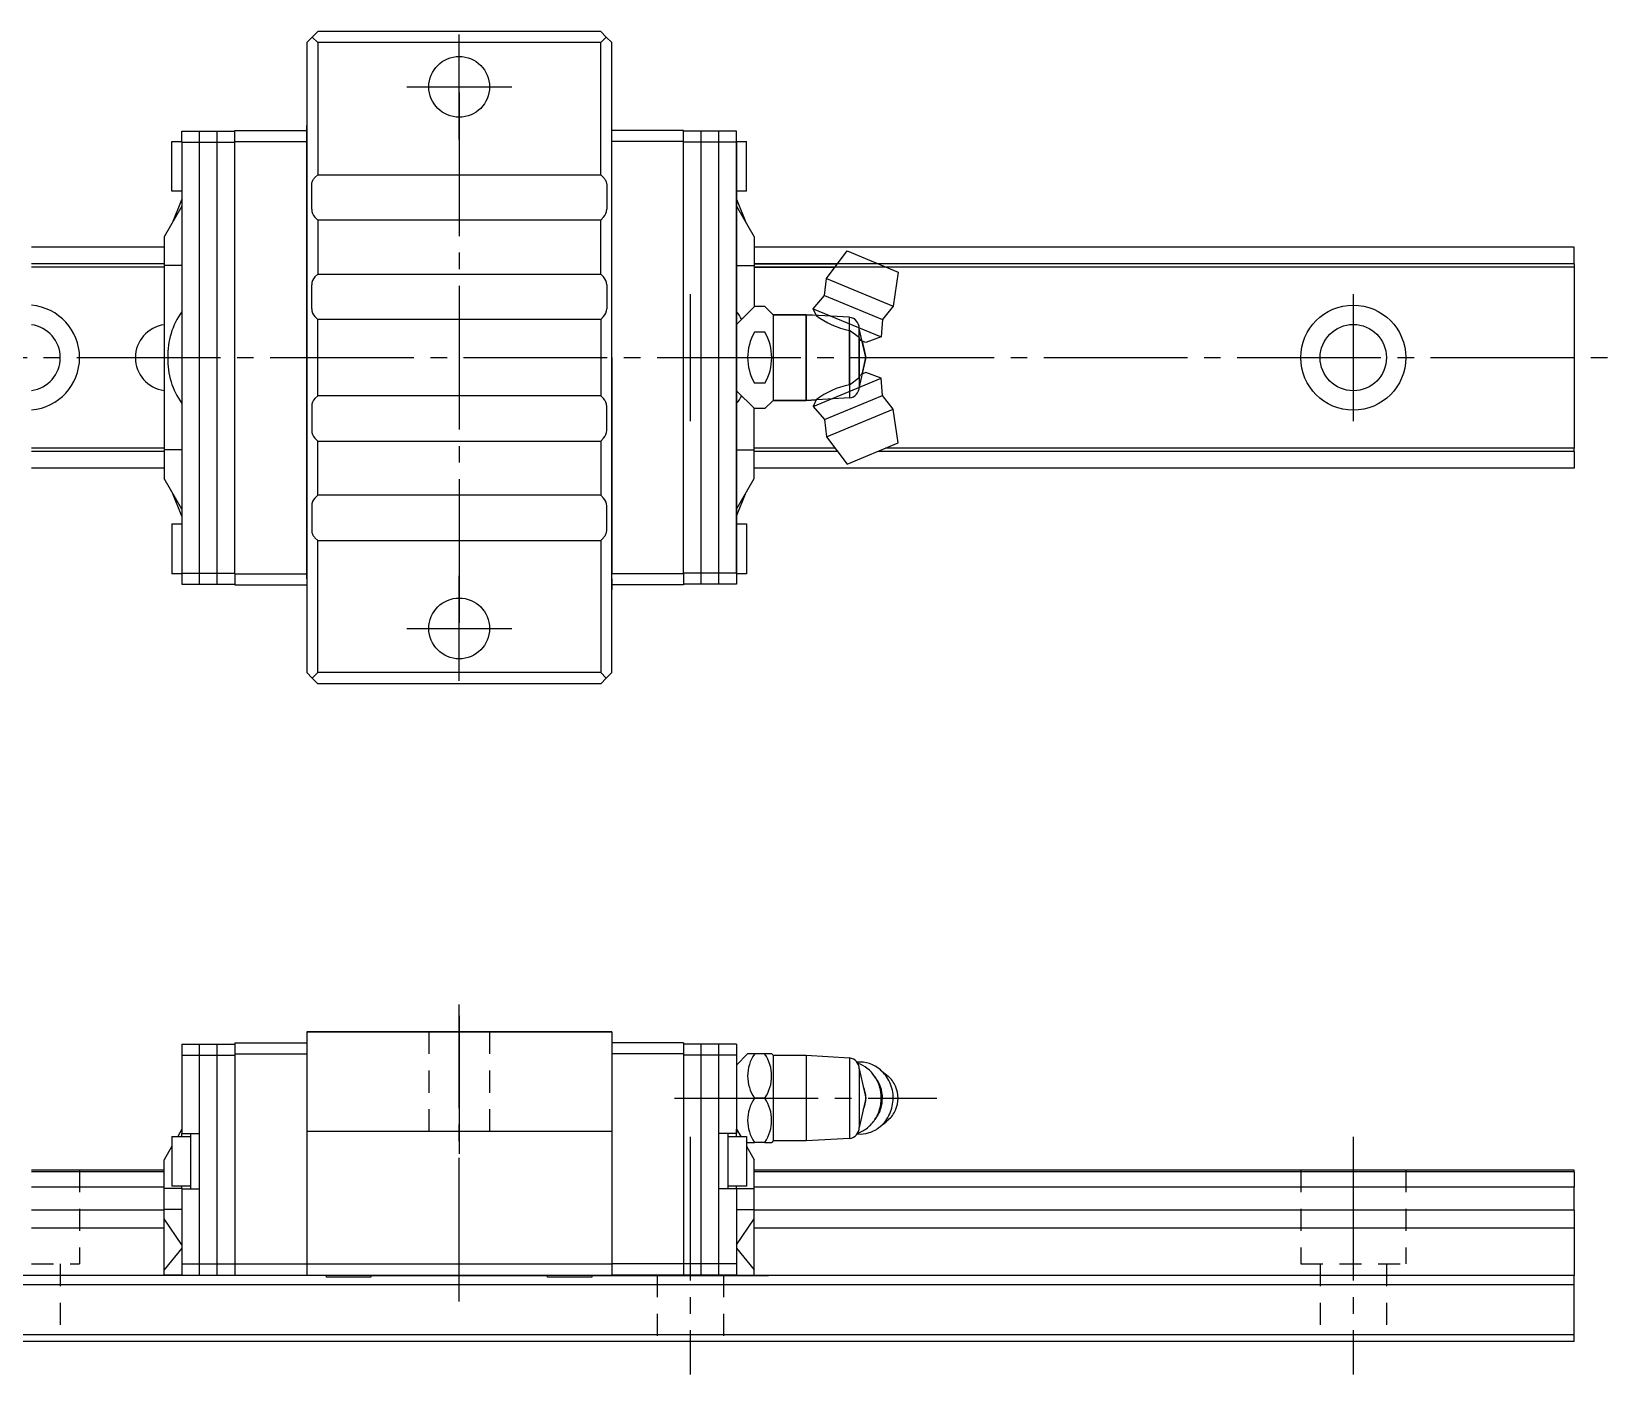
# Model space of a CAD drawing. Extents: x -31 to 271, y 684 to 827.
# Drawn here: x 128.1 to 270.7, y 705.5 to 827 of the extents above; entities that cross this region are included whole.
import ezdxf

# ---------------------------------------------------------------- set-up
doc = ezdxf.new("R2010")
doc.units = 0
doc.linetypes.add('CENTER', pattern=[17.5, 13, -1.5, 1.5, -1.5])
doc.linetypes.add('DASHED', pattern=[3.5, 2, -1.5])
doc.layers.get('0').update_dxf_attribs({"linetype": 'CONTINUOUS'})
doc.layers.add('CENTER', color=1, linetype='CENTER')

msp = doc.modelspace()

# ---------------------------------------------------------------- linework, layer by layer
at = {"color": 7, "linetype": 'CONTINUOUS'}
for p, q in [((153.02, 826.02), (153.52, 826.52)), ((153.02, 826.02), (153.02, 769.02)), ((153.52, 826.52), (154.02, 827.02)), ((153.52, 826.52), (154.02, 826.02)), ((179.62, 827.02), (154.02, 827.02)), ((154.02, 826.02), (154.02, 814.07)), ((179.62, 826.02), (154.02, 826.02)), ((179.62, 827.02), (180.12, 826.52)), ((179.62, 826.02), (180.12, 826.52)), ((179.62, 814.07), (179.62, 826.02)), ((180.12, 826.52), (180.62, 826.02)), ((180.62, 769.02), (180.62, 826.02)), ((153.02, 817.52), (153.02, 818.52)), ((180.62, 817.52), (180.62, 818.52)), ((141.72, 817.02), (141.72, 818.02)), ((141.72, 818.02), (146.52, 818.02)), ((143.32, 777.02), (143.32, 818.02)), ((144.92, 777.02), (144.92, 818.02)), ((146.52, 818.07), (153.02, 818.07)), ((146.52, 817.07), (146.52, 818.07)), ((153.02, 818.12), (153.02, 817.07)), ((153.02, 777.52), (153.02, 817.52)), ((180.62, 817.07), (180.62, 818.12)), ((187.12, 818.07), (180.62, 818.07)), ((180.62, 777.52), (180.62, 817.52)), ((187.12, 817.07), (187.12, 818.07)), ((191.92, 818.02), (187.12, 818.02)), ((191.92, 818.02), (187.12, 818.02)), ((188.72, 777.02), (188.72, 818.02)), ((190.32, 777.02), (190.32, 818.02)), ((191.92, 817.02), (191.92, 818.02)), ((191.92, 817.02), (191.92, 818.02)), ((140.82, 812.57), (140.82, 817.07)), ((140.82, 817.07), (141.72, 817.07)), ((141.72, 817.02), (141.72, 778.02)), ((141.72, 817.02), (146.52, 817.02)), ((146.52, 777.97), (146.52, 817.07)), ((146.52, 817.07), (153.02, 817.07)), ((153.02, 797.52), (153.02, 817.07)), ((153.02, 817.07), (153.02, 797.52)), ((187.12, 817.07), (180.62, 817.07)), ((180.62, 797.52), (180.62, 817.07)), ((180.62, 797.52), (180.62, 817.07)), ((187.12, 777.97), (187.12, 817.07)), ((191.92, 817.02), (187.12, 817.02)), ((191.92, 817.02), (187.12, 817.02)), ((191.92, 817.07), (192.82, 817.07)), ((191.92, 797.52), (191.92, 817.02)), ((191.92, 817.02), (191.92, 797.52)), ((192.82, 812.57), (192.82, 817.07)), ((153.47, 813.16), (153.48, 813.21)), ((153.47, 813.11), (153.47, 813.16)), ((153.47, 810.94), (153.47, 813.11)), ((153.48, 813.26), (153.49, 813.31)), ((153.48, 813.21), (153.48, 813.26)), ((153.49, 813.31), (153.5, 813.35)), ((153.5, 813.35), (153.51, 813.4)), ((153.51, 813.4), (153.53, 813.45)), ((153.53, 813.45), (153.55, 813.49)), ((153.55, 813.49), (153.57, 813.54)), ((153.57, 813.54), (153.59, 813.58)), ((153.59, 813.58), (153.61, 813.62)), ((153.61, 813.62), (153.64, 813.67)), ((153.64, 813.67), (153.67, 813.71)), ((153.67, 813.71), (153.7, 813.74)), ((153.7, 813.74), (153.73, 813.78)), ((153.73, 813.78), (153.76, 813.82)), ((153.76, 813.82), (154.02, 814.07)), ((154.02, 814.07), (179.62, 814.07)), ((179.62, 814.07), (179.88, 813.82)), ((179.88, 813.82), (179.91, 813.78)), ((179.91, 813.78), (179.94, 813.74)), ((179.94, 813.74), (179.97, 813.71)), ((179.97, 813.71), (180, 813.67)), ((180, 813.67), (180.03, 813.62)), ((180.03, 813.62), (180.05, 813.58)), ((180.05, 813.58), (180.07, 813.54)), ((180.07, 813.54), (180.09, 813.49)), ((180.09, 813.49), (180.11, 813.45)), ((180.11, 813.45), (180.13, 813.4)), ((180.13, 813.4), (180.14, 813.35)), ((180.14, 813.35), (180.15, 813.31)), ((180.15, 813.31), (180.16, 813.26)), ((180.16, 813.26), (180.17, 813.21)), ((180.17, 813.21), (180.17, 813.16)), ((180.17, 813.16), (180.17, 813.11)), ((180.17, 813.11), (180.17, 810.94)), ((141.72, 812.57), (140.82, 812.57)), ((141.72, 811.86), (140.84, 809.7)), ((192.82, 812.57), (191.92, 812.57)), ((191.92, 811.86), (192.8, 809.7)), ((191.92, 811.86), (192.8, 809.7)), ((141.72, 811.22), (140.12, 808.45)), ((154.02, 809.97), (153.76, 810.23)), ((154.02, 809.97), (154.02, 805.07)), ((179.62, 809.97), (154.02, 809.97)), ((179.88, 810.23), (179.62, 809.97)), ((179.62, 805.07), (179.62, 809.97)), ((191.92, 811.22), (193.52, 808.45)), ((191.92, 811.22), (193.52, 808.45)), ((140.12, 807.52), (128.12, 807.52)), ((140.12, 808.45), (140.12, 786.59)), ((193.52, 808.45), (193.52, 805.85)), ((193.52, 808.45), (193.52, 802.12)), ((267.72, 807.52), (193.52, 807.52)), ((200.06, 804.69), (201.91, 807.17)), ((201.91, 807.17), (206.53, 805.25)), ((267.72, 806.01), (267.72, 807.52)), ((140.12, 806.01), (128.12, 806.01)), ((140.12, 805.72), (128.12, 805.72)), ((141.72, 805.85), (140.12, 805.85)), ((191.92, 805.85), (193.52, 805.85)), ((191.92, 805.85), (193.52, 805.85)), ((267.72, 806.01), (193.52, 806.01)), ((193.52, 806.01), (201.04, 806.01)), ((193.52, 805.85), (193.52, 802.12)), ((267.72, 805.72), (193.52, 805.72)), ((193.52, 805.72), (200.83, 805.72)), ((267.72, 806.01), (267.72, 805.72)), ((267.72, 805.72), (267.72, 789.32)), ((153.76, 804.82), (154.02, 805.07)), ((154.02, 805.07), (179.62, 805.07)), ((179.62, 805.07), (179.88, 804.82)), ((199.88, 803.14), (200.06, 804.69)), ((200.06, 804.69), (206.08, 802.19)), ((206.53, 805.25), (206.08, 802.19)), ((153.47, 801.94), (153.47, 804.11)), ((180.17, 804.11), (180.17, 801.94)), ((198.84, 801.94), (199.88, 803.14)), ((199.88, 803.14), (205.12, 800.97)), ((191.92, 800.52), (193.54, 802.14)), ((194.48, 802.14), (193.54, 802.14)), ((194.48, 802.14), (195.22, 801.4)), ((198.84, 801.94), (205.01, 799.39)), ((199.11, 801.35), (198.84, 801.94)), ((206.08, 802.19), (205.12, 800.97)), ((154.02, 800.97), (153.76, 801.23)), ((179.62, 800.97), (154.02, 800.97)), ((154.02, 794.07), (154.02, 800.97)), ((179.88, 801.23), (179.62, 800.97)), ((179.62, 800.97), (179.62, 794.07)), ((198.22, 801.4), (195.22, 801.4)), ((195.22, 801.4), (195.22, 793.65)), ((195.22, 801.4), (198.22, 801.4)), ((198.22, 793.65), (198.22, 801.4)), ((202.14, 801.17), (198.22, 801.4)), ((198.22, 801.4), (198.22, 793.65)), ((198.22, 801.4), (199.11, 801.35)), ((199.11, 801.35), (199.11, 801.35)), ((199.11, 801.35), (199.11, 801.35)), ((202.14, 795.07), (202.14, 801.17)), ((203.02, 795.71), (203.02, 800.17)), ((203.62, 797.52), (203.02, 800.17)), ((205.12, 800.97), (205.01, 799.39)), ((154.02, 795.87), (154.02, 799.17)), ((179.62, 799.17), (179.62, 795.87)), ((194.48, 799.83), (193.54, 799.83)), ((202.14, 799.98), (202.14, 793.88)), ((203.02, 799.34), (202.14, 799.98)), ((203.02, 799.34), (203.02, 794.87)), ((203.14, 799.08), (203.02, 799.34)), ((203.62, 798.88), (203.14, 799.08)), ((203.28, 799.02), (203.62, 797.52)), ((205.01, 799.39), (203.62, 798.88)), ((140.12, 797.52), (140.45, 797.52)), ((153.02, 797.52), (153.02, 777.97)), ((153.02, 797.52), (153.02, 777.97)), ((180.62, 797.52), (180.62, 777.97)), ((180.62, 777.97), (180.62, 797.52)), ((191.92, 778.02), (191.92, 797.52)), ((191.92, 797.52), (191.92, 778.02)), ((191.92, 797.52), (191.92, 778.02)), ((203.62, 797.52), (203.02, 794.87)), ((203.28, 796.03), (203.62, 797.52)), ((202.14, 795.07), (203.02, 795.71)), ((203.02, 795.71), (203.14, 795.97)), ((203.62, 796.17), (203.14, 795.97)), ((205.01, 795.66), (203.62, 796.17)), ((193.54, 792.91), (191.92, 794.52)), ((194.48, 795.22), (193.54, 795.22)), ((198.84, 793.11), (205.01, 795.66)), ((205.12, 794.08), (205.01, 795.66)), ((153.47, 793.11), (153.47, 790.94)), ((154.02, 794.07), (153.76, 793.82)), ((179.62, 794.07), (154.02, 794.07)), ((179.88, 793.82), (179.62, 794.07)), ((180.17, 790.94), (180.17, 793.11)), ((193.52, 789.19), (193.52, 792.92)), ((193.52, 789.19), (193.52, 792.92)), ((193.52, 786.59), (193.52, 792.92)), ((194.48, 792.91), (193.54, 792.91)), ((195.22, 793.65), (194.48, 792.91)), ((195.22, 793.65), (198.22, 793.65)), ((198.22, 793.65), (195.22, 793.65)), ((202.14, 793.88), (198.22, 793.65)), ((198.22, 793.65), (199.11, 793.7)), ((199.11, 793.7), (198.84, 793.11)), ((198.84, 793.11), (199.88, 791.91)), ((199.11, 793.7), (199.12, 793.7)), ((199.11, 793.7), (199.11, 793.7)), ((199.88, 791.91), (205.12, 794.08)), ((200.06, 790.36), (206.08, 792.86)), ((206.08, 792.86), (205.12, 794.08)), ((206.53, 789.8), (206.08, 792.86)), ((199.88, 791.91), (200.06, 790.36)), ((153.76, 790.23), (154.02, 789.97)), ((179.62, 789.97), (179.88, 790.23)), ((200.06, 790.36), (201.91, 787.88)), ((140.12, 789.32), (128.12, 789.32)), ((140.12, 789.04), (128.12, 789.04)), ((141.72, 789.19), (140.12, 789.19)), ((154.02, 789.97), (179.62, 789.97)), ((154.02, 785.07), (154.02, 789.97)), ((179.62, 789.97), (179.62, 785.07)), ((191.92, 789.19), (193.52, 789.19)), ((191.92, 789.19), (193.52, 789.19)), ((191.92, 789.19), (193.52, 789.19)), ((200.83, 789.32), (193.52, 789.32)), ((193.52, 786.59), (193.52, 789.19)), ((193.52, 786.59), (193.52, 789.19)), ((201.04, 789.04), (193.52, 789.04)), ((201.91, 787.88), (206.53, 789.8)), ((267.72, 789.04), (204.7, 789.04)), ((267.72, 789.32), (205.39, 789.32)), ((267.72, 789.04), (267.72, 789.32)), ((267.72, 789.04), (267.72, 787.52)), ((140.12, 787.52), (128.12, 787.52)), ((267.72, 787.52), (193.52, 787.52)), ((141.72, 783.82), (140.12, 786.59)), ((191.92, 783.82), (193.52, 786.59)), ((191.92, 783.82), (193.52, 786.59)), ((191.92, 783.82), (193.52, 786.59)), ((141.72, 783.19), (140.84, 785.35)), ((154.02, 785.07), (153.76, 784.82)), ((179.62, 785.07), (154.02, 785.07)), ((179.88, 784.82), (179.62, 785.07)), ((191.92, 783.19), (192.8, 785.35)), ((191.92, 783.19), (192.8, 785.35)), ((191.92, 783.19), (192.8, 785.35)), ((153.47, 784.11), (153.47, 781.94)), ((180.17, 781.94), (180.17, 784.11)), ((140.82, 782.47), (141.72, 782.47)), ((140.82, 782.47), (140.82, 777.97)), ((153.47, 781.94), (153.47, 781.89)), ((153.47, 781.89), (153.48, 781.84)), ((153.48, 781.84), (153.48, 781.79)), ((153.48, 781.79), (153.49, 781.74)), ((153.49, 781.74), (153.5, 781.7)), ((153.5, 781.7), (153.51, 781.65)), ((153.51, 781.65), (153.53, 781.6)), ((153.53, 781.6), (153.55, 781.56)), ((153.55, 781.56), (153.57, 781.51)), ((153.57, 781.51), (153.59, 781.47)), ((153.59, 781.47), (153.61, 781.42)), ((180.03, 781.42), (180.05, 781.47)), ((180.05, 781.47), (180.07, 781.51)), ((180.07, 781.51), (180.09, 781.56)), ((180.09, 781.56), (180.11, 781.6)), ((180.11, 781.6), (180.13, 781.65)), ((180.13, 781.65), (180.14, 781.7)), ((180.14, 781.7), (180.15, 781.74)), ((180.15, 781.74), (180.16, 781.79)), ((180.16, 781.79), (180.17, 781.84)), ((180.17, 781.89), (180.17, 781.94)), ((180.17, 781.84), (180.17, 781.89)), ((191.92, 782.47), (192.82, 782.47)), ((192.82, 782.47), (192.82, 777.97)), ((153.61, 781.42), (153.64, 781.38)), ((153.64, 781.38), (153.67, 781.34)), ((153.67, 781.34), (153.7, 781.3)), ((153.7, 781.3), (153.73, 781.27)), ((153.73, 781.27), (153.76, 781.23)), ((153.76, 781.23), (154.02, 780.97)), ((154.02, 780.97), (179.62, 780.97)), ((154.02, 769.02), (154.02, 780.97)), ((179.62, 780.97), (179.88, 781.23)), ((179.62, 780.97), (179.62, 769.02)), ((179.88, 781.23), (179.91, 781.27)), ((179.91, 781.27), (179.94, 781.3)), ((179.94, 781.3), (179.97, 781.34)), ((179.97, 781.34), (180, 781.38)), ((180, 781.38), (180.03, 781.42)), ((141.72, 777.97), (140.82, 777.97)), ((141.72, 778.02), (141.72, 777.02)), ((141.72, 778.02), (146.52, 778.02)), ((146.52, 777.97), (146.52, 776.97)), ((146.52, 777.97), (153.02, 777.97)), ((153.02, 777.97), (153.02, 776.92)), ((153.02, 777.52), (153.02, 776.52)), ((187.12, 777.97), (180.62, 777.97)), ((180.62, 776.92), (180.62, 777.97)), ((180.62, 777.52), (180.62, 776.52)), ((191.92, 778.02), (187.12, 778.02)), ((191.92, 778.02), (187.12, 778.02)), ((191.92, 778.02), (187.12, 778.02)), ((187.12, 777.97), (187.12, 776.97)), ((191.92, 778.02), (191.92, 777.02)), ((191.92, 778.02), (191.92, 777.02)), ((191.92, 778.02), (191.92, 777.02)), ((192.82, 777.97), (191.92, 777.97)), ((141.72, 777.02), (146.52, 777.02)), ((146.52, 776.97), (153.02, 776.97)), ((187.12, 776.97), (180.62, 776.97)), ((191.92, 777.02), (187.12, 777.02)), ((191.92, 777.02), (187.12, 777.02)), ((191.92, 777.02), (187.12, 777.02)), ((153.52, 768.52), (153.02, 769.02)), ((153.52, 768.52), (154.02, 769.02)), ((179.62, 769.02), (154.02, 769.02)), ((179.62, 769.02), (180.12, 768.52)), ((180.62, 769.02), (180.12, 768.52)), ((154.02, 768.02), (153.52, 768.52)), ((179.62, 768.02), (154.02, 768.02)), ((180.12, 768.52), (179.62, 768.02)), ((153.02, 736.52), (180.62, 736.52)), ((153.02, 736.52), (153.02, 735.52)), ((180.62, 736.52), (153.02, 736.52)), ((180.62, 736.52), (180.62, 735.52)), ((141.72, 735.42), (141.72, 734.42)), ((141.72, 735.42), (146.52, 735.42)), ((141.72, 734.42), (141.72, 727.32)), ((141.72, 734.42), (146.52, 734.42)), ((143.32, 714.52), (143.32, 735.42)), ((144.92, 714.52), (144.92, 735.42)), ((146.52, 735.52), (153.02, 735.52)), ((146.52, 735.52), (146.52, 734.52)), ((146.52, 734.52), (146.52, 715.52)), ((146.52, 734.52), (153.02, 734.52)), ((153.02, 735.52), (153.02, 729.02)), ((187.12, 735.52), (180.62, 735.52)), ((180.62, 735.52), (180.62, 729.02)), ((187.12, 734.52), (180.62, 734.52)), ((187.12, 735.52), (187.12, 734.52)), ((191.92, 735.42), (187.12, 735.42)), ((191.92, 735.42), (187.12, 735.42)), ((191.92, 735.42), (187.12, 735.42)), ((187.12, 734.52), (187.12, 715.52)), ((191.92, 734.42), (187.12, 734.42)), ((191.92, 734.42), (187.12, 734.42)), ((191.92, 734.42), (187.12, 734.42)), ((188.72, 714.52), (188.72, 735.42)), ((190.32, 714.52), (190.32, 735.42)), ((191.92, 735.42), (191.92, 734.42)), ((191.92, 735.42), (191.92, 734.42)), ((191.92, 735.42), (191.92, 734.42)), ((191.92, 733.52), (192.92, 734.52)), ((191.92, 734.42), (191.92, 727.32)), ((191.92, 734.42), (191.92, 727.32)), ((191.92, 734.42), (191.92, 727.32)), ((193.54, 734.52), (192.92, 734.52)), ((194.48, 734.52), (193.54, 734.52)), ((195.1, 734.52), (194.48, 734.52)), ((195.1, 734.52), (195.22, 734.4)), ((195.22, 734.4), (198.22, 734.4)), ((195.22, 734.4), (195.22, 726.65)), ((198.22, 734.4), (202.14, 734.17)), ((198.22, 734.4), (198.22, 726.65)), ((202.14, 734.17), (202.14, 726.88)), ((203.02, 733.17), (203.62, 730.52)), ((203.02, 733.17), (203.02, 727.87)), ((204.91, 733.1), (205.63, 732.5)), ((194.48, 730.52), (193.54, 730.52)), ((203.62, 730.52), (203.02, 727.87)), ((153.02, 729.02), (153.02, 715.52)), ((180.62, 729.02), (180.62, 715.52)), ((141.72, 727.72), (141.35, 727.07)), ((141.72, 727.07), (141.72, 727.32)), ((141.72, 727.32), (143.32, 727.32)), ((142.52, 727.32), (142.52, 722.32)), ((180.62, 727.52), (153.02, 727.52)), ((191.92, 727.32), (190.32, 727.32)), ((191.92, 727.32), (190.32, 727.32)), ((191.92, 727.32), (190.32, 727.32)), ((191.12, 727.32), (191.12, 722.32)), ((191.12, 727.32), (191.12, 722.32)), ((191.92, 727.72), (192.3, 727.07)), ((191.92, 727.72), (192.3, 727.07)), ((191.92, 727.72), (192.3, 727.07)), ((191.92, 727.07), (191.92, 727.32)), ((191.92, 727.07), (191.92, 727.32)), ((191.92, 727.07), (191.92, 727.32)), ((140.82, 726.17), (140.12, 724.95)), ((140.82, 727.07), (140.82, 722.57)), ((140.82, 727.07), (142.52, 727.07)), ((191.12, 727.07), (192.82, 727.07)), ((192.37, 727.07), (192.19, 727.25)), ((192.82, 727.07), (192.82, 722.57)), ((192.92, 726.52), (192.82, 726.62)), ((192.82, 726.17), (193.52, 724.95)), ((192.82, 726.17), (193.52, 724.95)), ((192.82, 726.17), (193.52, 724.95)), ((192.92, 726.52), (193.54, 726.52)), ((194.48, 726.52), (193.54, 726.52)), ((194.48, 726.52), (195.1, 726.52)), ((195.22, 726.65), (195.1, 726.52)), ((198.22, 726.65), (195.22, 726.65)), ((202.14, 726.88), (198.22, 726.65)), ((140.12, 722.35), (140.12, 724.95)), ((193.52, 722.35), (193.52, 724.95)), ((193.52, 722.35), (193.52, 724.95)), ((193.52, 722.35), (193.52, 724.95)), ((140.12, 724.02), (128.12, 724.02)), ((140.12, 723.86), (128.12, 723.86)), ((267.72, 724.02), (193.52, 724.02)), ((267.72, 723.86), (193.52, 723.86)), ((267.72, 723.86), (267.72, 724.02)), ((267.72, 723.86), (267.72, 722.46)), ((140.12, 722.46), (128.12, 722.46)), ((140.12, 720.44), (140.12, 722.35)), ((141.72, 722.35), (140.12, 722.35)), ((142.52, 722.57), (140.82, 722.57)), ((141.72, 722.32), (141.72, 722.57)), ((141.72, 722.32), (143.32, 722.32)), ((141.72, 722.32), (141.72, 715.52)), ((191.92, 722.32), (190.32, 722.32)), ((191.92, 722.32), (190.32, 722.32)), ((191.92, 722.32), (190.32, 722.32)), ((192.82, 722.57), (191.12, 722.57)), ((191.92, 722.32), (191.92, 722.57)), ((191.92, 722.32), (191.92, 722.57)), ((191.92, 722.32), (191.92, 722.57)), ((191.92, 722.35), (193.52, 722.35)), ((191.92, 722.35), (193.52, 722.35)), ((191.92, 722.35), (193.52, 722.35)), ((191.92, 722.32), (191.92, 715.52)), ((191.92, 722.32), (191.92, 715.52)), ((191.92, 722.32), (191.92, 715.52)), ((267.72, 722.46), (193.52, 722.46)), ((193.52, 720.44), (193.52, 722.35)), ((193.52, 720.44), (193.52, 722.35)), ((193.52, 720.44), (193.52, 722.35)), ((267.72, 720.39), (267.72, 722.46)), ((140.12, 720.39), (128.12, 720.39)), ((141.72, 720.44), (140.12, 720.44)), ((140.12, 719.6), (140.12, 720.44)), ((191.92, 720.44), (193.52, 720.44)), ((191.92, 720.44), (193.52, 720.44)), ((191.92, 720.44), (193.52, 720.44)), ((193.52, 719.6), (193.52, 720.44)), ((193.52, 719.6), (193.52, 720.44)), ((193.52, 719.6), (193.52, 720.44)), ((267.72, 720.39), (193.52, 720.39)), ((267.72, 720.39), (267.72, 718.77)), ((140.12, 718.77), (128.12, 718.77)), ((140.12, 714.99), (140.12, 719.6)), ((141.72, 717.26), (140.12, 719.6)), ((191.92, 717.26), (193.52, 719.6)), ((191.92, 717.26), (193.52, 719.6)), ((191.92, 717.26), (193.52, 719.6)), ((193.52, 714.99), (193.52, 719.6)), ((193.52, 714.99), (193.52, 719.6)), ((193.52, 714.99), (193.52, 719.6)), ((267.72, 718.77), (193.52, 718.77)), ((267.72, 718.77), (267.72, 714.47)), ((141.72, 716.95), (140.12, 714.99)), ((191.92, 716.95), (193.52, 714.99)), ((191.92, 716.95), (193.52, 714.99)), ((191.92, 716.95), (193.52, 714.99)), ((267.72, 714.47), (47.72, 714.47)), ((140.12, 714.52), (140.12, 714.99)), ((141.72, 714.52), (140.12, 714.52)), ((141.72, 715.52), (141.72, 714.52)), ((141.72, 715.52), (146.52, 715.52)), ((141.72, 714.52), (146.52, 714.52)), ((146.52, 715.52), (153.02, 715.52)), ((146.52, 715.52), (146.52, 714.52)), ((146.52, 714.52), (153.02, 714.52)), ((153.02, 715.52), (180.62, 715.52)), ((153.02, 715.52), (153.02, 714.52)), ((153.02, 714.52), (180.62, 714.52)), ((154.82, 714.32), (154.82, 714.52)), ((158.82, 714.52), (158.82, 714.32)), ((158.82, 714.47), (174.82, 714.47)), ((174.82, 714.32), (174.82, 714.52)), ((178.82, 714.52), (178.82, 714.32)), ((178.82, 714.47), (194.82, 714.47)), ((187.12, 715.52), (180.62, 715.52)), ((180.62, 715.52), (180.62, 714.52)), ((187.12, 714.52), (180.62, 714.52)), ((187.12, 715.52), (187.12, 714.52)), ((191.92, 715.52), (187.12, 715.52)), ((191.92, 715.52), (187.12, 715.52)), ((191.92, 715.52), (187.12, 715.52)), ((191.92, 714.52), (187.12, 714.52)), ((191.92, 714.52), (187.12, 714.52)), ((191.92, 714.52), (187.12, 714.52)), ((191.92, 715.52), (191.92, 714.52)), ((191.92, 715.52), (191.92, 714.52)), ((191.92, 715.52), (191.92, 714.52)), ((191.92, 714.52), (193.52, 714.52)), ((191.92, 714.52), (193.52, 714.52)), ((191.92, 714.52), (193.52, 714.52)), ((193.52, 714.52), (193.52, 714.99)), ((193.52, 714.52), (193.52, 714.99)), ((193.52, 714.52), (193.52, 714.99)), ((267.72, 713.62), (267.72, 714.47)), ((267.72, 713.62), (47.72, 713.62)), ((158.82, 714.32), (154.82, 714.32)), ((178.82, 714.32), (174.82, 714.32)), ((267.72, 709.12), (267.72, 713.62)), ((267.72, 709.12), (47.72, 709.12)), ((267.72, 708.52), (267.72, 709.12)), ((267.72, 708.52), (47.72, 708.52))]:
    msp.add_line(p, q, dxfattribs=at)
at = {"color": 3, "linetype": 'DASHED'}
for p, q in [((164.07, 736.52), (164.07, 727.52)), ((169.57, 736.52), (169.57, 727.52)), ((132.47, 724.02), (132.47, 715.52)), ((242.97, 724.02), (242.97, 715.52)), ((252.47, 724.02), (252.47, 715.52)), ((128.12, 715.52), (132.47, 715.52)), ((130.72, 715.52), (130.72, 708.52)), ((184.72, 714.52), (184.72, 708.52)), ((190.72, 714.52), (190.72, 708.52)), ((242.97, 715.52), (252.47, 715.52)), ((244.72, 715.52), (244.72, 708.52)), ((250.72, 715.52), (250.72, 708.52))]:
    msp.add_line(p, q, dxfattribs=at)
at = {"color": 7, "linetype": 'CONTINUOUS'}
for centre, radius in [((166.82, 822.02), 2.75), ((247.72, 797.52), 4.75), ((247.72, 797.52), 3), ((166.82, 773.02), 2.75)]:
    msp.add_circle(centre, radius, dxfattribs=at)
for centre, radius, start, end in [((154.47, 810.94), 1, 180, 225), ((179.17, 810.94), 1, 315, 0), ((154.47, 804.11), 1, 135, 180), ((179.17, 804.11), 1, 0, 45), ((127.72, 797.52), 4.75, 274.8306, 85.1694), ((147.12, 797.75), 6.67, 143.9991, 181.8927), ((154.47, 801.94), 1, 180, 225), ((179.17, 801.94), 1, 315, 0), ((188.78, 799.01), 4.11, 28.7268, 40.1853), ((188.78, 799.01), 4.11, 28.7268, 40.1853), ((127.72, 797.52), 3, 277.6623, 82.3377), ((140.52, 797.52), 3, 97.6623, 262.3377), ((203.54, 807.08), 7.24, 232.352, 258.8688), ((202.02, 800.17), 1, 0, 83.2229), ((197.54, 797.52), 4.62, 150.0001, 209.9999), ((190.48, 797.52), 4.62, 330.0092, 29.9908), ((147.12, 797.3), 6.67, 178.1073, 216.0009), ((203.56, 787.92), 7.29, 101.2292, 127.55), ((202.02, 794.87), 1, 276.7771, 0), ((154.47, 793.11), 1, 135, 180), ((179.17, 793.11), 1, 0, 45), ((188.78, 796.04), 4.11, 319.8147, 331.2732), ((188.78, 796.04), 4.11, 319.8147, 331.2732), ((188.78, 796.04), 4.11, 319.8147, 331.2732), ((154.47, 790.94), 1, 180, 225), ((179.17, 790.94), 1, 315, 0), ((154.47, 784.11), 1, 135, 180), ((179.17, 784.11), 1, 0, 45), ((196.46, 732.52), 3.54, 145.6279, 214.3721), ((191.55, 732.52), 3.54, 325.6279, 34.3721), ((202.02, 733.17), 1, 0, 83.2229), ((203.06, 730.93), 2.86, 49.2148, 94.8453), ((201.82, 730.77), 3.11, 33.0643, 70.3106), ((202.78, 730.6), 3.29, 24.1077, 49.2148), ((201.22, 730.53), 2.4, 0.2219, 25.2932), ((201.41, 730.5), 3.61, 16.7146, 33.0643), ((201.98, 730.51), 3.14, 0.2058, 38.5534), ((201.55, 730.55), 3.46, 359.6564, 16.7146), ((204.07, 730.64), 2.43, 23.6304, 50.0798), ((202.64, 730.54), 3.45, 359.8002, 24.1077), ((203.78, 730.51), 2.75, 0.2775, 23.6304), ((196.46, 728.52), 3.54, 145.6279, 214.3721), ((191.55, 728.52), 3.54, 325.6279, 34.3721), ((201.16, 730.54), 2.46, 334.8674, 359.6177), ((201.25, 730.55), 3.76, 343.9727, 359.6564), ((202.13, 730.51), 2.98, 343.4233, 0.2058), ((202.52, 730.54), 3.56, 336.2919, 359.8002), ((203.9, 730.51), 2.63, 335.8146, 0.2775), ((201.66, 730.43), 3.33, 326.2962, 343.9727), ((201.9, 730.58), 3.23, 322.0869, 343.4233), ((202.86, 730.39), 3.19, 309.9979, 336.2919), ((203.99, 730.47), 2.53, 310.4751, 335.8146), ((179.38, 726.38), 37.68, 177.9624, 178.5672), ((154.26, 726.38), 37.68, 1.4328, 2.0376), ((154.28, 726.39), 37.66, 1.4311, 2.0377), ((154.28, 726.39), 37.66, 1.4311, 2.0377), ((202.02, 727.87), 1, 276.7771, 0), ((203.07, 730.03), 2.76, 264.7672, 288.1377), ((201.93, 730.09), 2.9, 289.0002, 308.9958), ((201.64, 730.45), 3.36, 308.9958, 326.2962), ((203.01, 730.21), 2.95, 288.1377, 309.9979), ((174.23, 765.35), 48.38, 309.3654, 310.4751)]:
    msp.add_arc(centre, radius, start, end, dxfattribs=at)
at = {"layer": 'CENTER', "color": 1, "linetype": 'CENTER'}
for p, q in [((166.82, 817.27), (166.82, 826.77)), ((162.07, 822.02), (171.57, 822.02)), ((166.82, 821.52), (166.82, 773.52)), ((187.72, 803.27), (187.72, 791.77)), ((247.72, 803.27), (247.72, 791.77)), ((44.72, 797.52), (270.72, 797.52)), ((166.82, 768.27), (166.82, 777.77)), ((162.07, 773.02), (171.57, 773.02)), ((166.82, 712.13), (166.82, 738.99)), ((166.82, 737.98), (166.82, 725.48)), ((186.31, 730.52), (210.05, 730.52)), ((187.72, 727.02), (187.72, 705.52)), ((247.72, 727.02), (247.72, 705.52))]:
    msp.add_line(p, q, dxfattribs=at)

doc.saveas('drawing.dxf')
